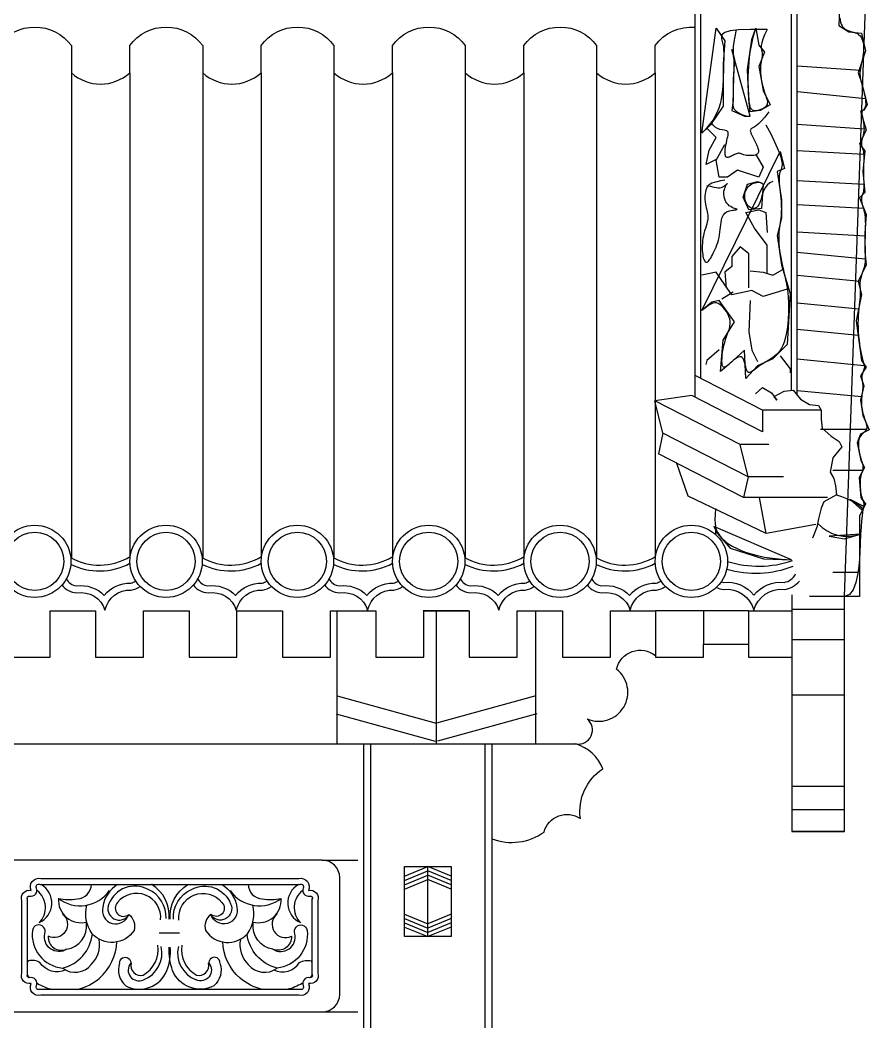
# Model space of a CAD drawing. Header units: metres. Extents: x 1194 to 8847, y 6454 to 12822.
# Drawn here: x 6130 to 7591, y 10228 to 11945 of the extents above; entities that cross this region are included whole.
import ezdxf

# ---------------------------------------------------------------- set-up
doc = ezdxf.new("R2010")
doc.units = ezdxf.units.M
for name, color, linetype in [('3', 3, 'Continuous'), ('4', 4, 'Continuous'), ('7', 7, 'Continuous')]:
    doc.layers.add(name, color=color, linetype=linetype)

msp = doc.modelspace()

# ---------------------------------------------------------------- linework, layer by layer
at = {"layer": '3'}
for p, q in [((7296.49, 11331.21), (7296.49, 12437.01)), ((7451.49, 11310.72), (7451.49, 12373.59)), ((6217.93, 11855.18), (6217.93, 11023.54)), ((6317.93, 11855.18), (6317.93, 11023.54)), ((6442.93, 11855.18), (6442.93, 11023.54)), ((6542.93, 11855.18), (6542.93, 11023.54)), ((6667.93, 11855.18), (6667.93, 11023.54)), ((6767.93, 11855.18), (6767.93, 11023.54)), ((6892.93, 11855.18), (6892.93, 11023.54)), ((6992.93, 11855.18), (6992.93, 11023.54)), ((7117.93, 11855.18), (7117.93, 11023.54)), ((7217.93, 11855.18), (7217.93, 11023.54)), ((7569.25, 11859.12), (7461.93, 11866.15)), ((7578.16, 11810.16), (7461.93, 11822.38)), ((7575.95, 11758.41), (7461.49, 11766.27)), ((7575.54, 11714.85), (7461.49, 11721.14)), ((7575.65, 11663.52), (7461.49, 11669.81)), ((7574.84, 11622.49), (7461.49, 11628.74)), ((7577.72, 11575.21), (7461.49, 11581.62)), ((7578.16, 11535.64), (7461.49, 11547.01)), ((7569.25, 11497.37), (7461.49, 11507.87)), ((7567.12, 11450.19), (7461.49, 11460.48)), ((7566.67, 11404.75), (7461.49, 11415)), ((7576.39, 11352.97), (7461.49, 11364.17)), ((7571.97, 11299.44), (7461.49, 11310.2)), ((7363.56, 11218.16), (7217.5, 11292.96)), ((7402.21, 11277.07), (7402.21, 11239.79)), ((7502.6, 11277.07), (7402.21, 11277.07)), ((7377.47, 11162.56), (7231.41, 11237.36)), ((7580.06, 11243.92), (7501.44, 11243.92)), ((7413.03, 11218.16), (7363.56, 11218.16)), ((7369.74, 11127.04), (7223.68, 11201.83)), ((7377.47, 11162.56), (7369.74, 11127.04)), ((7437.77, 11162.56), (7377.47, 11162.56)), ((7573.23, 11173.6), (7522.36, 11173.6)), ((7513.52, 11127.04), (7369.74, 11127.04)), ((7408.39, 11065.26), (7396.89, 11127.04)), ((7322.14, 11063.35), (7322.14, 11073.77)), ((7565.67, 10998.75), (7522.36, 10998.75)), ((7452.34, 10960.17), (7452.34, 10853.21)), ((7542.34, 10957.67), (7482.41, 10957.67)), ((6673.55, 10704.93), (6673.55, 10932.81)), ((6843.55, 10704.93), (6843.55, 10932.81)), ((7013.55, 10704.93), (7013.55, 10932.81)), ((7218.64, 10932.81), (7218.64, 10853.21)), ((7300.81, 10932.81), (7218.64, 10932.81)), ((7378, 10932.81), (7452.34, 10932.81)), ((7542.34, 10935.3), (7452.34, 10935.3)), ((7452.34, 10932.81), (7452.34, 10853.21)), ((7300.81, 10875.6), (7378, 10875.6)), ((7542.34, 10883.06), (7452.34, 10883.06)), ((7542.34, 10788.54), (7452.34, 10788.54)), ((6671.46, 10756.53), (6841.46, 10709.35)), ((7015.27, 10756.53), (6845.27, 10709.35)), ((2958.14, 10704.93), (7082.2, 10704.93)), ((6730.6, 10704.93), (6730.6, 9824.46)), ((6926.6, 10704.93), (6926.6, 9824.46)), ((7542.34, 10631.83), (7452.34, 10631.83)), ((7542.34, 10592.03), (7452.34, 10592.03)), ((7542.34, 10554.72), (7452.34, 10554.72)), ((6647.75, 10505.55), (6708.6, 10505.55)), ((6788.93, 10478.17), (6828.93, 10494.47)), ((6828.6, 10374.47), (6828.6, 10494.47)), ((6868.93, 10478.17), (6828.93, 10494.47)), ((6788.93, 10470.81), (6828.93, 10487.11)), ((6788.93, 10463.46), (6828.93, 10479.75)), ((6868.93, 10470.81), (6828.93, 10487.11)), ((6868.93, 10463.46), (6828.93, 10479.75)), ((6788.93, 10456.1), (6828.93, 10472.39)), ((6868.93, 10456.1), (6828.93, 10472.39)), ((6788.93, 10412.83), (6828.93, 10396.54)), ((6868.93, 10412.83), (6828.93, 10396.54)), ((6788.93, 10405.47), (6828.93, 10389.18)), ((6788.93, 10398.12), (6828.93, 10381.82)), ((6788.93, 10390.76), (6828.93, 10374.47)), ((6868.93, 10405.47), (6828.93, 10389.18)), ((6868.93, 10398.12), (6828.93, 10381.82)), ((6868.93, 10390.76), (6828.93, 10374.47)), ((6647.75, 10245.55), (6708.6, 10245.55))]:
    msp.add_line(p, q, dxfattribs=at)
for points in [[(7528.87, 11131.96), (7528.87, 11131.96), (7537.42, 11128.92), (7545.74, 11125.58), (7553.53, 11122.01), (7560.48, 11118.32), (7566.29, 11114.58), (7570.65, 11110.89), (7573.26, 11107.35), (7573.8, 11104.03), (7551.7, 11124.36), (7575.36, 11112.48), (7573.8, 11104.03)], [(7321.81, 11108.51), (7321.81, 11108.51), (7320.94, 11098.03), (7320.59, 11089.57), (7320.73, 11082.83), (7321.3, 11077.49), (7322.26, 11073.26), (7323.55, 11069.85), (7325.14, 11066.94), (7326.97, 11064.23), (7329.01, 11061.48), (7331.35, 11058.64), (7334.09, 11055.72), (7337.32, 11052.71), (7341.15, 11049.64), (7345.68, 11046.5), (7351.01, 11043.29), (7357.24, 11040.04), (7364.48, 11036.75), (7372.81, 11033.5), (7382.36, 11030.41), (7393.2, 11027.55), (7405.46, 11025.03), (7419.22, 11022.95), (7434.6, 11021.4), (7451.68, 11020.47), (7318.72, 11077.62), (7324.91, 11065.26), (7346.55, 11040.55), (7403.75, 11022.02), (7451.68, 11020.47)], [(7496.42, 11083.33), (7496.42, 11083.33), (7504.23, 11075.76), (7512.56, 11069.79), (7521.36, 11065.37), (7530.56, 11062.43), (7540.1, 11060.91), (7549.92, 11060.76), (7559.97, 11061.91), (7570.18, 11064.3), (7516.51, 11060.95), (7542.78, 11056.32), (7570.18, 11064.3)]]:
    msp.add_lwpolyline(points, dxfattribs=at)
msp.add_lwpolyline([(7331.3, 10982.67, 0.04), (7335.6, 10981.69, -0.25), (7387.29, 10959.71, -0.25), (7438.97, 10981.69, 0.25), (7458.78, 10996.23)], format="xyb", dxfattribs=at)
msp.add_lwpolyline([(6143.07, 10438.51, -0.71), (6146.59, 10443.91, 0.62), (6158.04, 10457.77, -0.69), (6164.27, 10463.99), (6609.03, 10463.99, -0.69), (6615.27, 10457.77, 0.62), (6626.71, 10443.91, -0.71), (6630.23, 10438.51), (6630.23, 10309.5, -0.71), (6626.71, 10304.1, 0.62), (6615.27, 10290.24, -0.69), (6609.03, 10284.02), (6164.27, 10284.02, -0.69), (6158.04, 10290.24, 0.62), (6146.59, 10304.1, -0.71), (6143.07, 10309.5)], format="xyb", close=True, dxfattribs=at)
for centre in [(6155.16, 11017.72), (6380.16, 11017.72), (6605.16, 11017.72), (6830.16, 11017.72), (7055.16, 11017.72), (7280.16, 11017.72)]:
    msp.add_circle(centre, 50, dxfattribs=at)
for centre, radius, start, end in [((6266.12, 11111.31), 100.13, 240.21, 301.69), ((6491.12, 11111.31), 100.13, 240.21, 301.69), ((6716.12, 11111.31), 100.13, 240.21, 301.69), ((6941.12, 11111.31), 100.13, 240.21, 301.69), ((7166.12, 11111.31), 100.13, 240.21, 301.69), ((6266.12, 11111.31), 110.13, 243.25, 298.25), ((6491.12, 11111.31), 110.13, 243.25, 298.25), ((6716.12, 11111.31), 110.13, 243.25, 298.25), ((6941.12, 11111.31), 110.13, 243.25, 298.25), ((7166.12, 11111.31), 110.13, 243.25, 298.25), ((7390.37, 11171.03), 173.75, 253.4, 291.75), ((7395.65, 11187.32), 177.96, 252.51, 288.88)]:
    msp.add_arc(centre, radius, start, end, dxfattribs=at)
at = {"layer": '4'}
for p, q in [((6181.7, 10932.81), (6259.53, 10932.81)), ((6341.7, 10932.81), (6419.53, 10932.81)), ((6501.7, 10932.81), (6579.53, 10932.81)), ((6661.7, 10932.81), (6739.53, 10932.81)), ((6898.64, 10932.81), (6820.81, 10932.81)), ((6821.7, 10932.81), (6899.53, 10932.81)), ((6981.7, 10932.81), (7059.53, 10932.81)), ((7141.7, 10932.81), (7219.53, 10932.81)), ((7378, 10932.81), (7300.81, 10932.81)), ((7378, 10932.81), (7378, 10875.6)), ((6718.6, 10704.93), (6718.6, 9824.46)), ((6938.6, 10704.93), (6938.6, 10207.16))]:
    msp.add_line(p, q, dxfattribs=at)
for points in [[(7534.56, 11949.26), (7535.07, 11945.21), (7535.87, 11941.57), (7536.97, 11938.43), (7538.34, 11935.75), (7539.96, 11933.48), (7541.8, 11931.58), (7543.82, 11930), (7546.01, 11928.7), (7548.31, 11927.63), (7550.72, 11926.74), (7553.19, 11925.98), (7555.69, 11925.29), (7558.19, 11924.58), (7560.63, 11923.8), (7563, 11922.86), (7565.23, 11921.7), (7567.31, 11920.25), (7569.19, 11918.42), (7570.84, 11916.17), (7572.24, 11913.52), (7573.39, 11910.51), (7574.28, 11907.19), (7574.91, 11903.59), (7575.27, 11899.75), (7575.35, 11895.71), (7575.15, 11891.53), (7574.68, 11887.23), (7573.98, 11882.87), (7573.14, 11878.51), (7572.22, 11874.2), (7571.29, 11870), (7570.42, 11865.95), (7569.69, 11862.12), (7569.17, 11858.56), (7568.91, 11855.3), (7568.89, 11852.28), (7569.1, 11849.42), (7569.5, 11846.64), (7570.07, 11843.87), (7570.77, 11841.01), (7571.6, 11837.99), (7572.5, 11834.72), (7573.47, 11831.17), (7574.46, 11827.38), (7575.43, 11823.46), (7576.35, 11819.51), (7577.18, 11815.61), (7577.89, 11811.87), (7578.44, 11808.38), (7578.79, 11805.23), (7578.91, 11802.51), (7578.82, 11800.18), (7578.56, 11798.21), (7578.16, 11796.57), (7577.63, 11795.2), (7577.02, 11794.07), (7576.35, 11793.14), (7575.65, 11792.37), (7574.94, 11791.71), (7574.27, 11791.1), (7573.66, 11790.45), (7573.13, 11789.7), (7572.73, 11788.78), (7572.47, 11787.61), (7572.38, 11786.11), (7572.5, 11784.21), (7572.85, 11781.87), (7573.35, 11779.14), (7573.96, 11776.07), (7574.59, 11772.76), (7575.17, 11769.27), (7575.64, 11765.68), (7575.93, 11762.06), (7575.96, 11758.49), (7575.69, 11755.02), (7575.18, 11751.68), (7574.51, 11748.48), (7573.76, 11745.43), (7573.01, 11742.54), (7572.34, 11739.83), (7571.83, 11737.3), (7571.56, 11734.96), (7571.6, 11732.81), (7571.89, 11730.8), (7572.37, 11728.85), (7572.98, 11726.88), (7573.64, 11724.82), (7574.3, 11722.61), (7574.89, 11720.15), (7575.33, 11717.39), (7575.59, 11714.27), (7575.68, 11710.81), (7575.65, 11707.06), (7575.53, 11703.08), (7575.37, 11698.9), (7575.2, 11694.58), (7575.07, 11690.17), (7575.02, 11685.7), (7575.07, 11681.24), (7575.2, 11676.83), (7575.37, 11672.52), (7575.53, 11668.37), (7575.65, 11664.42), (7575.68, 11660.73), (7575.59, 11657.35), (7575.33, 11654.33), (7574.89, 11651.7), (7574.3, 11649.39), (7573.64, 11647.32), (7572.98, 11645.39), (7572.37, 11643.52), (7571.89, 11641.63), (7571.6, 11639.61), (7571.56, 11637.39), (7571.83, 11634.9), (7572.36, 11632.14), (7573.08, 11629.14), (7573.92, 11625.94), (7574.82, 11622.56), (7575.71, 11619.04), (7576.53, 11615.4), (7577.22, 11611.67), (7577.71, 11607.87), (7578.02, 11604.03), (7578.19, 11600.14), (7578.24, 11596.21), (7578.2, 11592.26), (7578.1, 11588.28), (7577.97, 11584.29), (7577.84, 11580.29), (7577.74, 11576.3), (7577.67, 11572.32), (7577.62, 11568.38), (7577.61, 11564.49), (7577.62, 11560.68), (7577.67, 11556.95), (7577.74, 11553.34), (7577.84, 11549.86), (7577.97, 11546.52), (7578.09, 11543.29), (7578.18, 11540.16), (7578.2, 11537.08), (7578.11, 11534.03), (7577.89, 11530.98), (7577.5, 11527.9), (7576.9, 11524.76), (7576.09, 11521.55), (7575.11, 11518.26), (7574.02, 11514.94), (7572.9, 11511.59), (7571.8, 11508.24), (7570.81, 11504.91), (7569.97, 11501.63), (7569.36, 11498.41), (7569.03, 11495.27), (7568.92, 11492.16), (7568.98, 11489.03), (7569.13, 11485.82), (7569.31, 11482.48), (7569.45, 11478.95), (7569.49, 11475.18), (7569.36, 11471.12), (7569.02, 11466.7), (7568.51, 11461.94), (7567.9, 11456.82), (7567.24, 11451.35), (7566.62, 11445.53), (7566.1, 11439.35), (7565.73, 11432.82), (7565.6, 11425.94), (7565.74, 11418.73), (7566.13, 11411.32), (7566.74, 11403.87), (7567.52, 11396.53), (7568.43, 11389.45), (7569.44, 11382.79), (7570.49, 11376.71), (7571.56, 11371.35), (7572.6, 11366.83), (7573.58, 11363.08), (7574.48, 11359.97), (7575.25, 11357.39), (7575.88, 11355.22), (7576.33, 11353.35), (7576.58, 11351.66), (7576.59, 11350.02), (7576.35, 11348.34), (7575.91, 11346.61), (7575.32, 11344.83), (7574.66, 11343), (7573.99, 11341.12), (7573.36, 11339.21), (7572.85, 11337.26), (7572.5, 11335.27), (7572.38, 11333.26), (7572.44, 11331.2), (7572.63, 11329.09), (7572.9, 11326.92), (7573.2, 11324.68), (7573.48, 11322.35), (7573.68, 11319.92), (7573.76, 11317.39), (7573.68, 11314.75), (7573.46, 11311.99), (7573.15, 11309.15), (7572.78, 11306.21), (7572.4, 11303.21), (7572.04, 11300.14), (7571.75, 11297.02), (7571.56, 11293.86), (7571.52, 11290.67), (7571.62, 11287.46), (7571.86, 11284.23), (7572.23, 11281), (7572.74, 11277.77), (7573.37, 11274.54), (7574.13, 11271.33), (7575.02, 11268.14), (7576.01, 11264.98), (7577.05, 11261.88), (7578.08, 11258.87), (7579.02, 11255.98), (7579.82, 11253.23), (7580.41, 11250.67), (7580.71, 11248.3), (7580.67, 11246.18), (7580.24, 11244.3), (7579.47, 11242.64), (7578.42, 11241.15), (7577.18, 11239.78), (7575.8, 11238.49), (7574.35, 11237.22), (7572.92, 11235.93), (7571.56, 11234.57), (7570.34, 11233.09), (7569.27, 11231.49), (7568.36, 11229.74), (7567.61, 11227.83), (7567.02, 11225.74), (7566.61, 11223.46), (7566.37, 11220.98), (7566.31, 11218.28), (7566.43, 11215.35), (7566.72, 11212.26), (7567.14, 11209.07), (7567.68, 11205.83), (7568.31, 11202.61), (7569, 11199.49), (7569.75, 11196.51), (7570.51, 11193.74), (7571.28, 11191.23), (7572.01, 11188.96), (7572.68, 11186.88), (7573.26, 11184.93), (7573.72, 11183.09), (7574.03, 11181.3), (7574.17, 11179.53), (7574.09, 11177.71), (7573.79, 11175.83), (7573.3, 11173.83), (7572.68, 11171.71), (7571.99, 11169.44), (7571.27, 11167), (7570.58, 11164.35), (7569.97, 11161.49), (7569.51, 11158.37), (7569.22, 11155.01), (7569.1, 11151.45), (7569.16, 11147.79), (7569.36, 11144.1), (7569.69, 11140.47), (7570.15, 11136.97), (7570.71, 11133.7), (7571.37, 11130.72), (7572.11, 11128.1), (7572.87, 11125.79), (7573.63, 11123.72), (7574.32, 11121.83), (7574.92, 11120.04), (7575.36, 11118.29), (7575.61, 11116.5), (7575.62, 11114.6), (7575.36, 11112.48), (7574.87, 11109.85), (7574.2, 11106.37), (7573.41, 11101.7), (7572.56, 11095.49), (7571.7, 11087.41), (7570.89, 11077.13), (7570.18, 11064.3), (7569.57, 11048.83), (7568.79, 11031.64), (7567.52, 11013.89), (7565.43, 10996.76), (7562.19, 10981.41), (7557.48, 10968.99), (7550.97, 10960.69), (7542.34, 10957.67), (7591.28, 12322.55)], [(7534.78, 11979.56), (7532.61, 11936.15), (7550, 11925.29), (7571.72, 11923.12), (7578.24, 11892.73), (7566.22, 11855.12), (7571.88, 11838.17), (7581.3, 11800.53), (7575.65, 11791.12), (7569.99, 11789.23), (7579.41, 11757.23), (7568.11, 11732.76), (7577.53, 11721.47), (7573.76, 11685.7), (7577.53, 11649.94), (7568.11, 11640.53), (7579.41, 11612.29), (7577.53, 11580.29), (7577.53, 11548.29), (7579.41, 11525.7), (7566.22, 11497.47), (7571.88, 11474.88), (7562.46, 11429.7), (7571.88, 11361.94), (7579.41, 11350.65), (7569.99, 11335.59), (7575.65, 11318.65), (7569.99, 11294.18), (7573.76, 11267.82), (7585.07, 11243.35), (7569.99, 11235.82), (7564.34, 11220.76), (7570.52, 11190.78), (7576.64, 11178.56), (7567.47, 11161.26), (7570.52, 11126.65), (7578.68, 11116.47), (7568.49, 11095.09), (7568.49, 10957.67), (7542.34, 10957.67)], [(7218.64, 10856.14), (7218.64, 10853.21), (7300.81, 10853.21), (7300.81, 10875.6), (7378, 10875.6), (7378, 10853.21), (7452.34, 10853.21), (7452.34, 10554.72), (7542.34, 10554.72), (7542.34, 10957.67)], [(6099.53, 10932.81), (6099.53, 10853.21), (6181.7, 10853.21), (6181.7, 10932.81)], [(6259.53, 10932.81), (6259.53, 10853.21), (6341.7, 10853.21), (6341.7, 10932.81)], [(6419.53, 10932.81), (6419.53, 10853.21), (6501.7, 10853.21), (6501.7, 10932.81)], [(6579.53, 10932.81), (6579.53, 10853.21), (6661.7, 10853.21), (6661.7, 10932.81)], [(6739.53, 10932.81), (6739.53, 10853.21), (6821.7, 10853.21), (6821.7, 10932.81)], [(6899.53, 10932.81), (6899.53, 10853.21), (6981.7, 10853.21), (6981.7, 10932.81)], [(7059.53, 10932.81), (7059.53, 10853.21), (7141.7, 10853.21), (7141.7, 10932.81)], [(7300.81, 10932.81), (7300.81, 10875.6)]]:
    msp.add_lwpolyline(points, dxfattribs=at)
for points in [[(5992.93, 11855.18, 0.39), (6092.93, 11855.18), (6092.93, 11901.58, -0.51), (6217.93, 11901.58), (6217.93, 11855.18)], [(6217.93, 11855.18, 0.39), (6317.93, 11855.18), (6317.93, 11901.58, -0.51), (6442.93, 11901.58), (6442.93, 11855.18)], [(6442.93, 11855.18, 0.39), (6542.93, 11855.18), (6542.93, 11901.58, -0.51), (6667.93, 11901.58), (6667.93, 11855.18)], [(6667.93, 11855.18, 0.39), (6767.93, 11855.18), (6767.93, 11901.58, -0.51), (6892.93, 11901.58), (6892.93, 11855.18)], [(6892.93, 11855.18, 0.39), (6992.93, 11855.18), (6992.93, 11901.58, -0.51), (7117.93, 11901.58), (7117.93, 11855.18)], [(7117.93, 11855.18, 0.39), (7217.93, 11855.18), (7217.93, 11901.58, -0.26), (7286.49, 11933.14, -0.26)], [(6201.77, 10977.32, 0.22), (6227.37, 10963.79, -0.37), (6275.57, 10934, -0.37), (6320.54, 10968.48, 0.12), (6335.57, 10974.64, 0.12)], [(6209.19, 10988.06, 0.26), (6226.93, 10975.85, -0.24), (6274.31, 10959.08, -0.24), (6319.77, 10980.52, 0.1), (6328.1, 10984.05, 0.1)], [(6426.77, 10977.32, 0.22), (6452.37, 10963.79, -0.37), (6500.57, 10934, -0.37), (6545.54, 10968.48, 0.12), (6560.57, 10974.64, 0.12)], [(6434.19, 10988.06, 0.26), (6451.93, 10975.85, -0.24), (6499.31, 10959.08, -0.24), (6544.77, 10980.52, 0.1), (6553.1, 10984.05, 0.1)], [(6651.77, 10977.32, 0.22), (6677.37, 10963.79, -0.37), (6725.57, 10934, -0.37), (6770.54, 10968.48, 0.12), (6785.57, 10974.64, 0.12)], [(6659.19, 10988.06, 0.26), (6676.93, 10975.85, -0.24), (6724.31, 10959.08, -0.24), (6769.77, 10980.52, 0.1), (6778.1, 10984.05, 0.1)], [(6876.77, 10977.32, 0.22), (6902.37, 10963.79, -0.37), (6950.57, 10934, -0.37), (6995.54, 10968.48, 0.12), (7010.57, 10974.64, 0.12)], [(6884.19, 10988.06, 0.26), (6901.93, 10975.85, -0.24), (6949.31, 10959.08, -0.24), (6994.77, 10980.52, 0.1), (7003.1, 10984.05, 0.1)], [(7101.77, 10977.32, 0.22), (7127.37, 10963.79, -0.37), (7175.57, 10934, -0.37), (7220.54, 10968.48, 0.12), (7235.57, 10974.64, 0.12)], [(7109.19, 10988.06, 0.26), (7126.93, 10975.85, -0.24), (7174.31, 10959.08, -0.24), (7219.77, 10980.52, 0.1), (7228.1, 10984.05, 0.1)], [(7323.12, 10973.02, 0.09), (7335.46, 10969.63, -0.37), (7387.29, 10933.88, -0.37), (7439.12, 10969.63, 0.2), (7465.2, 10983.94)], [(6938.6, 10542.08, 0.25), (7027.87, 10553.72, -0.52), (7089.96, 10576.98, -0.29), (7128.78, 10662.28, 0.22), (7082.2, 10704.93, 0.78), (7101.61, 10747.58, 0.88), (7152.06, 10832.88, -0.56), (7218.64, 10856.14)]]:
    msp.add_lwpolyline(points, format="xyb", dxfattribs=at)
for centre in [(6155.16, 11017.72), (6380.16, 11017.72), (6605.16, 11017.72), (6830.16, 11017.72), (7055.16, 11017.72), (7280.16, 11017.72)]:
    msp.add_circle(centre, 62, dxfattribs=at)
at = {"layer": '7'}
for p, q in [((7286.49, 11299.05), (7286.49, 12443.01)), ((7461.49, 11302.55), (7461.49, 12367.17)), ((7402.21, 11277.07), (7286.49, 11336.33)), ((7281.1, 11301.81), (7217.5, 11292.96)), ((7402.21, 11239.79), (7281.1, 11301.81)), ((7231.41, 11237.36), (7217.5, 11292.96)), ((7231.41, 11237.36), (7223.68, 11201.83)), ((7377.47, 11162.56), (7363.56, 11218.16)), ((7274.7, 11129.24), (7255.41, 11185.59)), ((7408.39, 11065.26), (7274.7, 11129.24)), ((7493.42, 11080.71), (7408.39, 11065.26)), ((6673.17, 10787.35), (6843.17, 10740.18)), ((7013.55, 10787.35), (6843.55, 10740.18)), ((6403.04, 10380.62), (6368.37, 10380.62))]:
    msp.add_line(p, q, dxfattribs=at)
for points in [[(7410.29, 11929.04), (7410.29, 11929.04), (7381.69, 11929.35), (7360.83, 11928.55), (7346.54, 11926.79), (7337.68, 11924.2), (7333.07, 11920.95), (7331.57, 11917.16), (7332, 11912.99), (7333.22, 11908.58), (7334.25, 11904.04), (7334.96, 11899.35), (7335.39, 11894.45), (7335.6, 11889.3), (7335.64, 11883.83), (7335.56, 11878), (7335.41, 11871.74), (7335.25, 11865.01), (7335.1, 11857.77), (7334.93, 11850.12), (7334.65, 11842.17), (7334.21, 11834.03), (7333.52, 11825.83), (7332.54, 11817.68), (7331.17, 11809.7), (7329.36, 11801.99), (7327.06, 11794.66), (7324.26, 11787.7), (7320.99, 11781.06), (7317.27, 11774.71), (7313.12, 11768.62), (7308.57, 11762.76), (7303.63, 11757.07), (7298.33, 11751.54), (7322.67, 11931.47), (7337.27, 11909.59), (7334.84, 11870.68), (7334.84, 11797.74), (7312.93, 11766.13), (7298.33, 11751.54)], [(7356.75, 11929.04), (7356.75, 11929.04), (7354.44, 11917.42), (7352.92, 11907.88), (7352.04, 11900.09), (7351.67, 11893.76), (7351.69, 11888.55), (7351.95, 11884.16), (7352.33, 11880.27), (7352.69, 11876.56), (7352.92, 11872.77), (7353.02, 11868.86), (7353.02, 11864.85), (7352.94, 11860.73), (7352.8, 11856.53), (7352.63, 11852.25), (7352.45, 11847.92), (7352.28, 11843.53), (7352.15, 11839.11), (7352.04, 11834.7), (7351.96, 11830.33), (7351.88, 11826.06), (7351.8, 11821.91), (7351.71, 11817.94), (7351.61, 11814.19), (7351.47, 11810.71), (7351.31, 11807.51), (7351.19, 11804.58), (7351.18, 11801.89), (7351.35, 11799.41), (7351.77, 11797.1), (7352.53, 11794.92), (7353.69, 11792.85), (7355.33, 11790.85), (7357.49, 11788.9), (7360.12, 11787.04), (7363.14, 11785.33), (7366.46, 11783.81), (7369.99, 11782.53), (7373.67, 11781.56), (7377.39, 11780.94), (7381.09, 11780.72), (7349.44, 11895), (7354.31, 11877.98), (7351.88, 11843.94), (7351.88, 11807.46), (7349.44, 11790.44), (7371.35, 11780.72), (7381.09, 11780.72)], [(7410.29, 11929.04), (7410.29, 11929.04), (7405.68, 11919.94), (7402.62, 11912.52), (7400.84, 11906.53), (7400.05, 11901.71), (7399.99, 11897.82), (7400.37, 11894.59), (7400.92, 11891.78), (7401.37, 11889.12), (7401.5, 11886.41), (7401.32, 11883.59), (7400.93, 11880.62), (7400.41, 11877.5), (7399.82, 11874.19), (7399.26, 11870.69), (7398.8, 11866.96), (7398.53, 11862.98), (7398.51, 11858.76), (7398.73, 11854.33), (7399.16, 11849.78), (7399.8, 11845.15), (7400.6, 11840.53), (7401.55, 11835.97), (7402.63, 11831.55), (7403.8, 11827.32), (7405.05, 11823.35), (7406.3, 11819.64), (7407.5, 11816.19), (7408.57, 11812.99), (7409.45, 11810.03), (7410.08, 11807.32), (7410.38, 11804.84), (7410.29, 11802.6), (7409.77, 11800.58), (7408.85, 11798.78), (7407.58, 11797.18), (7406.03, 11795.76), (7404.26, 11794.52), (7402.31, 11793.43), (7400.24, 11792.48), (7398.12, 11791.66), (7396, 11790.96), (7393.9, 11790.41), (7391.86, 11790.04), (7389.91, 11789.89), (7388.07, 11789.98), (7386.37, 11790.35), (7384.85, 11791.03), (7383.52, 11792.06), (7382.41, 11793.47), (7381.5, 11795.27), (7380.77, 11797.46), (7380.17, 11800.07), (7379.69, 11803.09), (7379.3, 11806.54), (7378.96, 11810.43), (7378.65, 11814.76), (7378.35, 11819.54), (7378.08, 11824.78), (7377.86, 11830.46), (7377.71, 11836.57), (7377.67, 11843.1), (7377.77, 11850.06), (7378.02, 11857.44), (7378.45, 11865.21), (7379.09, 11873.37), (7379.95, 11881.81), (7381.06, 11890.4), (7382.43, 11899.03), (7384.07, 11907.57), (7386.01, 11915.9), (7388.25, 11923.91), (7390.82, 11931.47), (7395.69, 11902.29), (7405.43, 11890.14), (7395.69, 11865.82), (7402.99, 11824.48), (7415.16, 11800.17), (7398.12, 11790.44), (7381.09, 11788.01), (7378.65, 11809.9), (7376.22, 11860.96), (7383.52, 11912.02), (7390.82, 11931.47)], [(7412.73, 11788.01), (7405.93, 11779.18), (7400.1, 11772.5), (7395.17, 11767.65), (7391.1, 11764.25), (7387.81, 11761.98), (7385.26, 11760.49), (7383.37, 11759.42), (7382.1, 11758.43), (7381.38, 11757.24), (7381.13, 11755.81), (7381.3, 11754.17), (7381.82, 11752.35), (7382.61, 11750.38), (7383.61, 11748.28), (7384.75, 11746.09), (7385.95, 11743.84), (7387.17, 11741.54), (7388.36, 11739.23), (7389.52, 11736.91), (7390.62, 11734.62), (7391.64, 11732.36), (7392.57, 11730.16), (7393.39, 11728.04), (7394.07, 11726.01), (7394.59, 11724.09), (7394.94, 11722.3), (7395.06, 11720.64), (7394.93, 11719.12), (7394.51, 11717.75), (7393.78, 11716.55), (7392.7, 11715.51), (7391.23, 11714.66), (7389.36, 11713.99), (7387.16, 11713.51), (7384.73, 11713.19), (7382.15, 11713.04), (7379.51, 11713.04), (7376.91, 11713.18), (7374.43, 11713.45), (7372.16, 11713.85), (7370.17, 11714.36), (7368.44, 11714.93), (7366.91, 11715.52), (7365.52, 11716.08), (7364.23, 11716.56), (7362.98, 11716.93), (7361.72, 11717.12), (7360.4, 11717.09), (7358.97, 11716.82), (7357.46, 11716.32), (7355.86, 11715.65), (7354.21, 11714.86), (7352.52, 11714), (7350.81, 11713.1), (7349.1, 11712.23), (7347.42, 11711.42), (7345.77, 11710.73), (7344.19, 11710.22), (7342.72, 11709.95), (7341.38, 11710), (7340.22, 11710.43), (7339.26, 11711.3), (7338.54, 11712.69), (7338.08, 11714.66), (7337.93, 11717.24), (7338.03, 11720.33), (7338.35, 11723.81), (7338.85, 11727.53), (7339.48, 11731.36), (7340.2, 11735.18), (7340.96, 11738.84), (7341.74, 11742.22), (7342.46, 11745.2), (7343.06, 11747.79), (7343.44, 11750.01), (7343.51, 11751.87), (7343.18, 11753.4), (7342.36, 11754.61), (7340.96, 11755.54), (7338.9, 11756.2), (7336.11, 11756.66), (7332.75, 11757.17), (7328.98, 11758.04), (7325, 11759.57), (7320.98, 11762.05), (7317.1, 11765.8), (7314.18, 11770.17)], [(7407.86, 11766.13), (7407.86, 11766.13), (7416.05, 11750.24), (7422.5, 11737.01), (7427.4, 11726.16), (7430.96, 11717.4), (7433.36, 11710.41), (7434.81, 11704.92), (7435.51, 11700.63), (7435.65, 11697.23), (7435.4, 11694.47), (7434.88, 11692.16), (7434.17, 11690.13), (7433.34, 11688.22), (7432.48, 11686.27), (7431.68, 11684.13), (7431.02, 11681.62), (7430.58, 11678.59), (7430.42, 11674.93), (7430.51, 11670.7), (7430.8, 11666.02), (7431.24, 11661.01), (7431.77, 11655.8), (7432.35, 11650.5), (7432.91, 11645.22), (7433.42, 11640.09), (7433.82, 11635.21), (7434.1, 11630.56), (7434.27, 11626.12), (7434.33, 11621.86), (7434.27, 11617.75), (7434.1, 11613.76), (7433.82, 11609.88), (7433.42, 11606.05), (7432.91, 11602.26), (7432.33, 11598.47), (7431.73, 11594.61), (7431.13, 11590.65), (7430.6, 11586.54), (7430.16, 11582.23), (7429.87, 11577.67), (7429.77, 11572.82), (7429.88, 11567.64), (7430.2, 11562.17), (7430.73, 11556.45), (7431.44, 11550.53), (7432.32, 11544.46), (7433.36, 11538.29), (7434.54, 11532.05), (7435.85, 11525.81), (7437.27, 11519.59), (7438.75, 11513.32), (7440.24, 11506.93), (7441.68, 11500.33), (7443.03, 11493.45), (7444.24, 11486.2), (7445.24, 11478.51), (7445.99, 11470.29), (7446.45, 11461.51), (7446.6, 11452.32), (7446.45, 11442.92), (7445.99, 11433.51), (7445.23, 11424.3), (7444.17, 11415.47), (7442.8, 11407.23), (7441.12, 11399.78), (7439.15, 11393.26), (7436.91, 11387.64), (7434.43, 11382.8), (7431.74, 11378.65), (7428.89, 11375.09), (7425.89, 11372.02), (7422.79, 11369.34), (7419.62, 11366.95), (7416.41, 11364.76), (7413.18, 11362.72), (7409.95, 11360.78), (7406.74, 11358.9), (7403.57, 11357.04), (7400.46, 11355.16), (7397.42, 11353.21), (7394.47, 11351.15), (7391.64, 11348.97), (7388.95, 11346.8), (7386.4, 11344.79), (7384.03, 11343.09), (7381.84, 11341.87), (7379.87, 11341.29), (7378.12, 11341.49), (7376.62, 11342.64), (7375.37, 11344.81), (7374.31, 11347.81), (7373.35, 11351.35), (7372.41, 11355.15), (7371.42, 11358.93), (7370.29, 11362.41), (7368.94, 11365.31), (7367.29, 11367.36), (7365.29, 11368.33), (7362.98, 11368.34), (7360.43, 11367.54), (7357.71, 11366.09), (7354.9, 11364.17), (7352.06, 11361.94), (7349.27, 11359.57), (7346.6, 11357.23), (7344.12, 11355.06), (7341.83, 11353.19), (7339.77, 11351.71), (7337.93, 11350.74), (7336.35, 11350.38), (7335.02, 11350.73), (7333.98, 11351.9), (7333.22, 11353.98), (7332.76, 11357.05), (7332.6, 11360.97), (7332.72, 11365.58), (7333.12, 11370.7), (7333.78, 11376.16), (7334.7, 11381.79), (7335.87, 11387.43), (7337.27, 11392.89), (7338.89, 11398.04), (7340.61, 11402.91), (7342.33, 11407.54), (7343.92, 11411.99), (7345.26, 11416.3), (7346.23, 11420.53), (7346.72, 11424.73), (7346.6, 11428.96), (7345.8, 11433.23), (7344.39, 11437.5), (7342.46, 11441.67), (7340.14, 11445.65), (7337.52, 11449.35), (7334.71, 11452.69), (7331.82, 11455.58), (7328.96, 11457.93), (7326.19, 11459.66), (7323.4, 11460.68), (7320.46, 11460.91), (7317.22, 11460.29), (7313.53, 11458.72), (7309.25, 11456.14), (7304.23, 11452.45), (7298.33, 11447.6), (7432.2, 11719.93), (7439.5, 11690.75), (7427.33, 11685.89), (7434.63, 11637.26), (7434.63, 11605.65), (7427.33, 11576.47), (7434.63, 11525.41), (7449.24, 11476.78), (7444.37, 11389.24), (7420.03, 11364.93), (7393.26, 11352.77), (7373.78, 11330.88), (7371.35, 11379.51), (7344.58, 11355.2), (7329.97, 11343.04), (7334.84, 11396.54), (7354.31, 11428.15), (7327.54, 11464.62), (7315.37, 11462.19), (7298.33, 11447.6)], [(7323.58, 11707.01), (7305.63, 11698.05), (7310.5, 11722.36), (7322.67, 11744.24), (7306.51, 11760.39)], [(7390.82, 11715.07), (7402.99, 11693.18), (7395.69, 11676.16), (7359.18, 11688.32), (7342.14, 11676.16), (7327.54, 11676.16), (7322.67, 11705.34), (7337.27, 11732.09)], [(7337.27, 11671.3), (7329.83, 11669.63), (7323.8, 11668.21), (7319, 11666.93), (7315.27, 11665.7), (7312.4, 11664.43), (7310.23, 11663.01), (7308.58, 11661.34), (7307.25, 11659.34), (7306.12, 11656.93), (7305.14, 11654.15), (7304.35, 11651.08), (7303.76, 11647.77), (7303.37, 11644.3), (7303.2, 11640.74), (7303.28, 11637.15), (7303.6, 11633.61), (7304.18, 11630.17), (7304.93, 11626.81), (7305.79, 11623.51), (7306.65, 11620.24), (7307.43, 11616.96), (7308.05, 11613.66), (7308.43, 11610.31), (7308.47, 11606.86), (7308.12, 11603.31), (7307.44, 11599.65), (7306.5, 11595.89), (7305.38, 11592.02), (7304.17, 11588.06), (7302.94, 11584.01), (7301.78, 11579.87), (7300.76, 11575.66), (7299.96, 11571.37), (7299.38, 11567.07), (7298.99, 11562.79), (7298.79, 11558.59), (7298.76, 11554.52), (7298.88, 11550.64), (7299.15, 11547), (7299.55, 11543.64), (7300.06, 11540.62), (7300.67, 11537.96), (7301.39, 11535.67), (7302.18, 11533.76), (7303.06, 11532.26), (7304, 11531.16), (7304.99, 11530.5), (7306.04, 11530.27), (7307.12, 11530.49), (7308.25, 11531.15), (7309.42, 11532.21), (7310.65, 11533.66), (7311.94, 11535.47), (7313.28, 11537.62), (7314.69, 11540.08), (7316.18, 11542.83), (7317.73, 11545.85), (7319.32, 11549.11), (7320.91, 11552.61), (7322.47, 11556.31), (7323.94, 11560.2), (7325.31, 11564.26), (7326.52, 11568.47), (7327.54, 11572.82), (7328.35, 11577.27), (7328.98, 11581.77), (7329.51, 11586.24), (7329.97, 11590.6), (7330.44, 11594.8), (7330.96, 11598.75), (7331.6, 11602.39), (7332.41, 11605.65), (7333.43, 11608.46), (7334.67, 11610.86), (7336.11, 11612.88), (7337.73, 11614.56), (7339.52, 11615.94), (7341.48, 11617.04), (7343.57, 11617.92), (7345.79, 11618.62), (7348.11, 11619.15), (7350.44, 11619.56), (7352.66, 11619.88), (7354.67, 11620.13), (7356.35, 11620.35), (7357.6, 11620.55), (7358.31, 11620.78), (7358.37, 11621.05), (7357.71, 11621.39), (7356.42, 11621.86), (7354.63, 11622.47), (7352.49, 11623.28), (7350.11, 11624.31), (7347.64, 11625.61), (7345.21, 11627.21), (7342.95, 11629.15), (7340.98, 11631.46), (7339.31, 11634.07), (7337.95, 11636.92), (7336.92, 11639.94), (7336.21, 11643.05), (7335.82, 11646.19), (7335.77, 11649.28), (7336.06, 11652.25), (7336.67, 11655.04), (7337.51, 11657.58), (7338.5, 11659.85), (7339.5, 11661.77), (7340.44, 11663.32), (7341.19, 11664.45), (7341.66, 11665.09), (7341.74, 11665.22), (7341.34, 11664.81), (7340.5, 11663.96), (7339.26, 11662.82), (7337.65, 11661.52), (7335.74, 11660.21), (7333.55, 11659.01), (7331.14, 11658.07), (7328.55, 11657.52), (7325.82, 11657.46), (7322.96, 11657.81), (7319.98, 11658.45), (7316.86, 11659.24), (7313.63, 11660.08), (7310.27, 11660.82), (7306.79, 11661.36)], [(7420.03, 11668.87), (7420.03, 11668.87), (7414.34, 11666.35), (7409.92, 11662.66), (7406.54, 11658.09), (7403.98, 11652.94), (7402.02, 11647.51), (7400.43, 11642.11), (7399.01, 11637.04), (7397.51, 11632.6), (7395.78, 11629.02), (7393.83, 11626.31), (7391.71, 11624.39), (7389.48, 11623.2), (7387.2, 11622.66), (7384.94, 11622.71), (7382.74, 11623.27), (7380.68, 11624.29), (7378.8, 11625.69), (7377.12, 11627.42), (7375.65, 11629.43), (7374.39, 11631.68), (7373.37, 11634.13), (7372.58, 11636.71), (7372.04, 11639.39), (7371.76, 11642.12), (7371.74, 11644.85), (7371.99, 11647.55), (7372.51, 11650.2), (7373.3, 11652.76), (7374.37, 11655.2), (7375.72, 11657.51), (7377.35, 11659.64), (7379.26, 11661.57), (7381.45, 11663.28), (7383.87, 11664.73), (7386.48, 11665.89), (7389.22, 11666.74), (7392.05, 11667.25), (7394.92, 11667.39), (7397.77, 11667.12), (7400.56, 11666.44), (7402.99, 11664), (7400.56, 11622.67), (7378.65, 11620.24), (7368.92, 11642.12), (7376.22, 11664), (7393.26, 11668.87), (7400.56, 11666.44)], [(7410.29, 11510.82), (7410.29, 11559.45), (7388.39, 11588.63), (7373.78, 11615.37), (7395.69, 11620.24), (7407.86, 11615.37), (7410.29, 11581.33)], [(7378.65, 11486.5), (7378.65, 11510.82), (7378.65, 11544.86), (7364.05, 11557.02), (7349.44, 11540), (7349.44, 11522.97), (7337.27, 11513.25), (7339.71, 11486.5)], [(7444.37, 11484.07), (7402.99, 11471.91), (7383.52, 11481.64), (7349.44, 11474.34), (7337.27, 11491.37), (7322.67, 11513.25), (7298.33, 11508.39)], [(7381.09, 11515.68), (7402.99, 11513.25), (7420.03, 11508.39), (7437.07, 11518.11)], [(7351.88, 11479.21), (7332.41, 11467.05)], [(7381.09, 11464.62), (7378.65, 11411.12), (7383.52, 11379.51), (7393.26, 11360.06)], [(7327.61, 11380.26), (7306.57, 11362.19), (7305.13, 11355.04)], [(7432.2, 11369.79), (7449.24, 11347.9), (7449.24, 11340.61)], [(7389.79, 11304.86), (7402.15, 11315.67), (7417.6, 11306.41), (7426.88, 11294.06), (7422.24, 11300.23), (7439.24, 11309.49), (7454.69, 11311.04), (7454.69, 11311.04), (7467.05, 11295.6), (7482.51, 11286.34), (7497.96, 11284.79), (7502.6, 11277.07), (7502.6, 11261.64), (7504.14, 11246.2), (7519.6, 11232.31), (7533.5, 11223.04), (7533.5, 11223.04), (7538.14, 11213.78), (7522.69, 11195.26), (7518.05, 11170.55), (7524.23, 11159.75), (7527.32, 11147.4), (7528.87, 11131.96), (7507.23, 11119.61), (7502.6, 11108.8), (7497.96, 11090.28), (7494.87, 11076.38), (7487.9, 11057.33)]]:
    msp.add_lwpolyline(points, dxfattribs=at)
for points in [[(6117.75, 10245.55), (6647.75, 10245.55, 0.41), (6677.75, 10275.55), (6677.75, 10475.55, 0.41), (6647.75, 10505.55), (6117.75, 10505.55, 0.41), (6087.75, 10475.55), (6087.75, 10275.55, 0.41)], [(6133.07, 10436.3, -0.59), (6148.93, 10453.64, -0.63), (6165.83, 10473.99), (6607.48, 10473.99, -0.63), (6624.37, 10453.64, -0.59), (6640.23, 10436.3), (6640.23, 10311.71, -0.59), (6624.37, 10294.38, -0.63), (6607.48, 10274.02), (6165.83, 10274.02, -0.63), (6148.93, 10294.38, -0.59), (6133.07, 10311.71)]]:
    msp.add_lwpolyline(points, format="xyb", close=True, dxfattribs=at)
msp.add_lwpolyline([(6868.6, 10494.47), (6868.6, 10374.47), (6788.6, 10374.47), (6788.6, 10494.47)], close=True, dxfattribs=at)
for points in [[(6297.12, 10463.99, 0.22), (6271.84, 10425.2, 0.98), (6316.2, 10412.54, -0.31), (6325.35, 10385.11, -0.49), (6253.54, 10379.48, -0.22), (6244.36, 10428.36)], [(6380.26, 10405.5, 0.31), (6349.29, 10455.44, 0.45), (6282.4, 10430.82, 0.96), (6316.9, 10412.54)], [(6385.68, 10404.57, 0.28), (6355.62, 10463.88), (6355.44, 10463.99)], [(6387.52, 10404.56, -0.28), (6417.58, 10463.88), (6417.75, 10463.99)], [(6393.01, 10404.27, -0.32), (6423.91, 10455.44, -0.45), (6490.8, 10430.82, -0.96), (6456.3, 10412.54)], [(6476.07, 10463.99, -0.22), (6501.36, 10425.2, -0.98), (6457, 10412.54, 0.31), (6447.85, 10385.11, 0.49), (6519.66, 10379.48, 0.22), (6528.84, 10428.36)], [(6370.92, 10403.26, 0.75), (6297.19, 10432.93, 0.96), (6316.2, 10412.54)], [(6402.32, 10402.89, -0.75), (6476.01, 10432.93, -0.96), (6457, 10412.54)], [(6202.85, 10413.24, -0.9), (6178.21, 10375.26, 0.55), (6209.89, 10352.75, 0.41), (6243.68, 10397.77, 0.41)], [(6570.35, 10413.24, 0.9), (6594.99, 10375.26, -0.55), (6563.31, 10352.75, -0.41), (6529.52, 10397.77, -0.41)], [(6209.89, 10352.75, -0.67), (6172.44, 10379.49, 1.12), (6151.37, 10385.18, 0.42), (6202.85, 10320.4, 0.31), (6254.08, 10378.89, 0.31)], [(6563.31, 10352.75, 0.67), (6600.76, 10379.49, -1.12), (6621.83, 10385.18, -0.42), (6570.35, 10320.4, -0.31), (6519.11, 10378.89, -0.31)], [(6228.19, 10284.02, 0.12), (6266.21, 10303.52, 0.21), (6295.78, 10366.12)], [(6300.71, 10328.84, 0.31), (6311.27, 10290.16, 0.44), (6381.67, 10316.18, 0.11), (6387.42, 10356.69, 0.11)], [(6472.49, 10328.84, -0.31), (6461.93, 10290.16, -0.44), (6391.53, 10316.18, -0.11), (6385.78, 10356.67, -0.11)], [(6545.01, 10284.02, -0.12), (6506.99, 10303.52, -0.21), (6477.42, 10366.12)], [(6300.71, 10329.54, -1.05), (6319.72, 10328.84, 0.82), (6341.54, 10300.71, 0.82)], [(6472.49, 10329.54, 1.05), (6453.48, 10328.84, -0.82), (6431.66, 10300.71, -0.82)], [(6208.48, 10317.59, -0.38), (6164.13, 10330.25, 0.19), (6144.41, 10333.06, 0.03), (6143.07, 10330.47, 0.03)], [(6564.72, 10317.59, 0.38), (6609.07, 10330.25, -0.19), (6628.79, 10333.06, -0.03), (6630.23, 10330.24, -0.03)], [(6142.92, 10309.28, 0.06), (6145.95, 10304.01, 0.06)], [(6630.32, 10309.38, -0.06), (6627.25, 10304.02)], [(6158.93, 10294.67, 0.01), (6159.9, 10294.38, 0.08), (6185.23, 10284.02, 0.08)], [(6614.38, 10294.71, -0.01), (6613.3, 10294.38, -0.08), (6587.97, 10284.02)]]:
    msp.add_lwpolyline(points, format="xyb", dxfattribs=at)
for centre, radius, start, end in [((6147.68, 10432.08), 36.82, 294.1, 60.09), ((6227.41, 10464.04), 24.79, 271.81, 359.88), ((6545.79, 10464.04), 24.79, 180.12, 268.19), ((6625.52, 10432.08), 36.82, 119.91, 245.9), ((6137.28, 10424.39), 36.32, 314.47, 53.4), ((6233.06, 10488.46), 61.15, 232.47, 324.93), ((6540.14, 10488.46), 61.15, 215.07, 307.53), ((6635.92, 10424.39), 36.32, 126.4, 225.53), ((6234.66, 10437.21), 38.95, 175.94, 284.31), ((6213.6, 10513.33), 75.49, 256.37, 281.14), ((6538.54, 10437.21), 38.95, 255.69, 4.06), ((6559.6, 10513.33), 75.49, 258.86, 283.63), ((6219.88, 10360.32), 46.56, 313.83, 11.54), ((6316.39, 10352.44), 50.33, 299.06, 8.39), ((6324.63, 10346.22), 48.56, 290.38, 13.64), ((6448.57, 10346.22), 48.56, 166.36, 249.62), ((6456.81, 10352.44), 50.33, 171.61, 240.94), ((6553.32, 10360.32), 46.56, 168.46, 226.17), ((6224.23, 10348.93), 35.65, 233.15, 321.49), ((6336.68, 10324.7), 16.78, 165.72, 284.34), ((6436.52, 10324.7), 16.78, 255.66, 14.28), ((6548.97, 10348.93), 35.65, 218.51, 306.85)]:
    msp.add_arc(centre, radius, start, end, dxfattribs=at)

doc.saveas('drawing.dxf')
